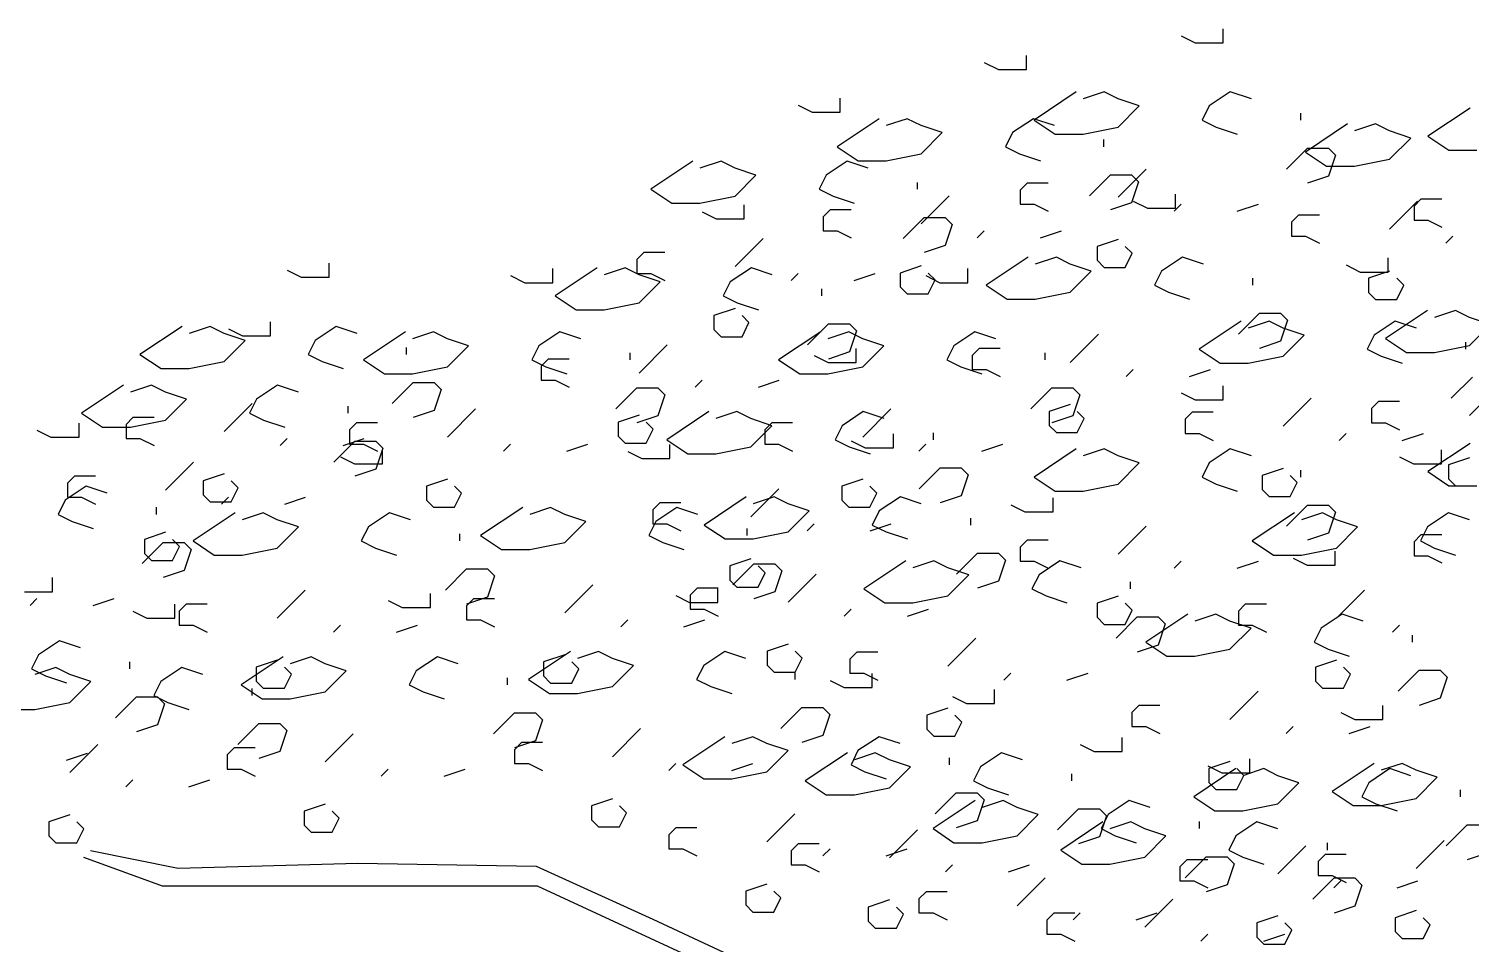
# Model space of a CAD drawing. Header units: metres. Extents: x 2330 to 2661, y 695 to 924.
# Drawn here: x 2594.792 to 2596.134, y 788.528 to 789.379 of the extents above; entities that cross this region are included whole.
import ezdxf

# ---------------------------------------------------------------- set-up
doc = ezdxf.new("R2010")
doc.units = ezdxf.units.M
doc.header["$LTSCALE"] = 20

msp = doc.modelspace()

# ---------------------------------------------------------------- linework, layer by layer
for p, q in [((2595.8639, 789.3729), (2595.8769, 789.3664)), ((2595.903, 789.3664), (2595.903, 789.3794)), ((2595.8769, 789.3664), (2595.903, 789.3664)), ((2595.6807, 789.3481), (2595.6938, 789.3416)), ((2595.7198, 789.3416), (2595.7198, 789.3546)), ((2595.6938, 789.3416), (2595.7198, 789.3416)), ((2595.7661, 789.3207), (2595.727, 789.2946)), ((2595.7922, 789.3207), (2595.7727, 789.3142)), ((2595.8052, 789.3142), (2595.7922, 789.3207)), ((2595.9095, 789.3207), (2595.89, 789.3077)), ((2595.9291, 789.3142), (2595.9095, 789.3207)), ((2595.5075, 789.3085), (2595.5205, 789.302)), ((2595.5466, 789.302), (2595.5466, 789.315)), ((2595.8248, 789.3077), (2595.8052, 789.3142)), ((2595.8052, 789.2881), (2595.8248, 789.3077)), ((2595.89, 789.3077), (2595.8835, 789.2946)), ((2596.1325, 789.3058), (2596.0934, 789.2797)), ((2595.5205, 789.302), (2595.5466, 789.302)), ((2595.583, 789.2959), (2595.5439, 789.2698)), ((2595.609, 789.2959), (2595.5895, 789.2894)), ((2595.6221, 789.2894), (2595.609, 789.2959)), ((2595.6416, 789.2829), (2595.6221, 789.2894)), ((2595.7264, 789.2959), (2595.7068, 789.2829)), ((2595.7459, 789.2894), (2595.7264, 789.2959)), ((2595.727, 789.2946), (2595.7466, 789.2816)), ((2595.8835, 789.2946), (2595.8965, 789.2881)), ((2595.9747, 789.3011), (2595.9747, 789.2946)), ((2596.0186, 789.291), (2595.9795, 789.2649)), ((2596.0447, 789.291), (2596.0251, 789.2845)), ((2596.0577, 789.2845), (2596.0447, 789.291)), ((2595.6221, 789.2633), (2595.6416, 789.2829)), ((2595.7068, 789.2829), (2595.7003, 789.2698)), ((2595.7466, 789.2816), (2595.7727, 789.2816)), ((2595.7727, 789.2816), (2595.8052, 789.2881)), ((2595.7915, 789.2764), (2595.7915, 789.2698)), ((2595.8965, 789.2881), (2595.916, 789.2816)), ((2596.0773, 789.2779), (2596.0577, 789.2845)), ((2596.0577, 789.2584), (2596.0773, 789.2779)), ((2596.0934, 789.2797), (2596.1129, 789.2667)), ((2595.5439, 789.2698), (2595.5634, 789.2568)), ((2595.5895, 789.2568), (2595.6221, 789.2633)), ((2595.7003, 789.2698), (2595.7133, 789.2633)), ((2595.7133, 789.2633), (2595.7329, 789.2568)), ((2595.9617, 789.249), (2595.9812, 789.2685)), ((2595.9795, 789.2649), (2595.9991, 789.2518)), ((2595.9812, 789.2685), (2596.0008, 789.2685)), ((2596.0008, 789.2685), (2596.0073, 789.262)), ((2596.1129, 789.2667), (2596.139, 789.2667)), ((2595.4097, 789.2563), (2595.3706, 789.2302)), ((2595.4358, 789.2563), (2595.4162, 789.2498)), ((2595.4488, 789.2498), (2595.4358, 789.2563)), ((2595.4683, 789.2433), (2595.4488, 789.2498)), ((2595.5531, 789.2563), (2595.5335, 789.2433)), ((2595.5726, 789.2498), (2595.5531, 789.2563)), ((2595.5634, 789.2568), (2595.5895, 789.2568)), ((2595.8313, 789.249), (2595.8052, 789.2229)), ((2595.9991, 789.2518), (2596.0251, 789.2518)), ((2596.0073, 789.262), (2596.0008, 789.2424)), ((2596.0251, 789.2518), (2596.0577, 789.2584)), ((2595.4488, 789.2237), (2595.4683, 789.2433)), ((2595.5335, 789.2433), (2595.527, 789.2302)), ((2595.6182, 789.2367), (2595.6182, 789.2302)), ((2595.7205, 789.2359), (2595.714, 789.2294)), ((2595.7401, 789.2359), (2595.7205, 789.2359)), ((2595.7785, 789.2242), (2595.798, 789.2438)), ((2595.798, 789.2438), (2595.8176, 789.2438)), ((2595.8176, 789.2438), (2595.8241, 789.2372)), ((2595.8241, 789.2372), (2595.8176, 789.2177)), ((2596.0008, 789.2424), (2595.9812, 789.2359)), ((2595.3706, 789.2302), (2595.3901, 789.2172)), ((2595.4162, 789.2172), (2595.4488, 789.2237)), ((2595.527, 789.2302), (2595.54, 789.2237)), ((2595.54, 789.2237), (2595.5596, 789.2172)), ((2595.6481, 789.2242), (2595.6221, 789.1981)), ((2595.714, 789.2294), (2595.714, 789.2163)), ((2595.8585, 789.2128), (2595.8585, 789.2258)), ((2595.3901, 789.2172), (2595.4162, 789.2172)), ((2595.4183, 789.2094), (2595.4314, 789.2029)), ((2595.4574, 789.2029), (2595.4574, 789.2159)), ((2595.5373, 789.2111), (2595.5308, 789.2046)), ((2595.5569, 789.2111), (2595.5373, 789.2111)), ((2595.714, 789.2163), (2595.727, 789.2163)), ((2595.727, 789.2163), (2595.7401, 789.2098)), ((2595.8176, 789.2177), (2595.798, 789.2111)), ((2595.8193, 789.2193), (2595.8324, 789.2128)), ((2595.8324, 789.2128), (2595.8585, 789.2128)), ((2595.8639, 789.2163), (2595.8574, 789.2098)), ((2595.916, 789.2098), (2595.9356, 789.2163)), ((2596.0838, 789.2192), (2596.0577, 789.1931)), ((2596.0869, 789.221), (2596.0804, 789.2145)), ((2596.0804, 789.2145), (2596.0804, 789.2015)), ((2596.1064, 789.221), (2596.0869, 789.221)), ((2595.4314, 789.2029), (2595.4574, 789.2029)), ((2595.5308, 789.2046), (2595.5308, 789.1916)), ((2595.6052, 789.1846), (2595.6248, 789.2041)), ((2595.6248, 789.2041), (2595.6443, 789.2041)), ((2595.6443, 789.2041), (2595.6508, 789.1976)), ((2595.6508, 789.1976), (2595.6443, 789.178)), ((2595.973, 789.2062), (2595.9665, 789.1997)), ((2595.9665, 789.1997), (2595.9665, 789.1866)), ((2595.9926, 789.2062), (2595.973, 789.2062)), ((2596.0804, 789.2015), (2596.0934, 789.2015)), ((2596.0934, 789.2015), (2596.1064, 789.195)), ((2595.4749, 789.1846), (2595.4488, 789.1585)), ((2595.5308, 789.1916), (2595.5439, 789.1916)), ((2595.5439, 789.1916), (2595.5569, 789.1851)), ((2595.6807, 789.1916), (2595.6742, 789.1851)), ((2595.7329, 789.1851), (2595.7524, 789.1916)), ((2595.8052, 789.1837), (2595.7857, 789.1772)), ((2595.9665, 789.1866), (2595.9795, 789.1866)), ((2595.9795, 789.1866), (2595.9926, 789.1801)), ((2596.1164, 789.1866), (2596.1099, 789.1801)), ((2595.3641, 789.1715), (2595.3576, 789.165)), ((2595.3836, 789.1715), (2595.3641, 789.1715)), ((2595.6443, 789.178), (2595.6248, 789.1715)), ((2595.7857, 789.1772), (2595.7857, 789.1642)), ((2595.8183, 789.1707), (2595.8118, 789.1772)), ((2595.8118, 789.1576), (2595.8183, 789.1707)), ((2595.0713, 789.1484), (2595.0713, 789.1614)), ((2595.2792, 789.1434), (2595.2792, 789.1565)), ((2595.3206, 789.1572), (2595.2815, 789.1311)), ((2595.3466, 789.1572), (2595.3271, 789.1507)), ((2595.3597, 789.1507), (2595.3466, 789.1572)), ((2595.3576, 789.165), (2595.3576, 789.1519)), ((2595.464, 789.1572), (2595.4444, 789.1442)), ((2595.4835, 789.1507), (2595.464, 789.1572)), ((2595.6221, 789.159), (2595.6025, 789.1524)), ((2595.6654, 789.1434), (2595.6654, 789.1565)), ((2595.7216, 789.1671), (2595.6825, 789.141)), ((2595.7477, 789.1671), (2595.7281, 789.1606)), ((2595.7607, 789.1606), (2595.7477, 789.1671)), ((2595.7802, 789.1541), (2595.7607, 789.1606)), ((2595.7857, 789.1642), (2595.7922, 789.1576)), ((2595.7922, 789.1576), (2595.8052, 789.1576)), ((2595.8052, 789.1576), (2595.8118, 789.1576)), ((2595.865, 789.1671), (2595.8454, 789.1541)), ((2595.8845, 789.1606), (2595.865, 789.1671)), ((2596.0174, 789.1599), (2596.0304, 789.1533)), ((2596.0565, 789.1533), (2596.0565, 789.1664)), ((2595.0322, 789.1549), (2595.0452, 789.1484)), ((2595.0452, 789.1484), (2595.0713, 789.1484)), ((2595.2401, 789.15), (2595.2532, 789.1434)), ((2595.2532, 789.1434), (2595.2792, 789.1434)), ((2595.3576, 789.1519), (2595.3706, 789.1519)), ((2595.3792, 789.1442), (2595.3597, 789.1507)), ((2595.3597, 789.1246), (2595.3792, 789.1442)), ((2595.3706, 789.1519), (2595.3836, 789.1454)), ((2595.4444, 789.1442), (2595.4379, 789.1311)), ((2595.5075, 789.1519), (2595.5009, 789.1454)), ((2595.5596, 789.1454), (2595.5791, 789.1519)), ((2595.6025, 789.1524), (2595.6025, 789.1394)), ((2595.6263, 789.15), (2595.6393, 789.1434)), ((2595.6351, 789.1459), (2595.6286, 789.1524)), ((2595.6286, 789.1329), (2595.6351, 789.1459)), ((2595.6393, 789.1434), (2595.6654, 789.1434)), ((2595.7607, 789.1345), (2595.7802, 789.1541)), ((2595.8454, 789.1541), (2595.8389, 789.141)), ((2595.9301, 789.1476), (2595.9301, 789.141)), ((2596.0304, 789.1533), (2596.0565, 789.1533)), ((2596.0577, 789.154), (2596.0382, 789.1475)), ((2596.0382, 789.1475), (2596.0382, 789.1344)), ((2596.0708, 789.141), (2596.0643, 789.1475)), ((2595.2815, 789.1311), (2595.301, 789.1181)), ((2595.4379, 789.1311), (2595.4509, 789.1246)), ((2595.5291, 789.1377), (2595.5291, 789.1311)), ((2595.6025, 789.1394), (2595.609, 789.1329)), ((2595.609, 789.1329), (2595.6221, 789.1329)), ((2595.6221, 789.1329), (2595.6286, 789.1329)), ((2595.6825, 789.141), (2595.702, 789.128)), ((2595.7281, 789.128), (2595.7607, 789.1345)), ((2595.8389, 789.141), (2595.8519, 789.1345)), ((2595.8519, 789.1345), (2595.8715, 789.128)), ((2596.0382, 789.1344), (2596.0447, 789.1279)), ((2596.0643, 789.1279), (2596.0708, 789.141)), ((2595.301, 789.1181), (2595.3271, 789.1181)), ((2595.3271, 789.1181), (2595.3597, 789.1246)), ((2595.4488, 789.1193), (2595.4292, 789.1128)), ((2595.4509, 789.1246), (2595.4705, 789.1181)), ((2595.702, 789.128), (2595.7281, 789.128)), ((2595.9171, 789.0954), (2595.9367, 789.115)), ((2595.9367, 789.115), (2595.9562, 789.115)), ((2595.9562, 789.115), (2595.9627, 789.1084)), ((2596.0447, 789.1279), (2596.0577, 789.1279)), ((2596.0929, 789.1176), (2596.0538, 789.0915)), ((2596.0577, 789.1279), (2596.0643, 789.1279)), ((2596.119, 789.1176), (2596.0994, 789.1111)), ((2596.132, 789.1111), (2596.119, 789.1176)), ((2594.9344, 789.1027), (2594.8953, 789.0766)), ((2594.9605, 789.1027), (2594.9409, 789.0962)), ((2594.9735, 789.0962), (2594.9605, 789.1027)), ((2595.0168, 789.0939), (2595.0168, 789.1069)), ((2595.0778, 789.1027), (2595.0583, 789.0897)), ((2595.0974, 789.0962), (2595.0778, 789.1027)), ((2595.4292, 789.1128), (2595.4292, 789.0998)), ((2595.4618, 789.1063), (2595.4553, 789.1128)), ((2595.4553, 789.0932), (2595.4618, 789.1063)), ((2595.5161, 789.0855), (2595.5357, 789.105)), ((2595.5357, 789.105), (2595.5552, 789.105)), ((2595.5552, 789.105), (2595.5617, 789.0985)), ((2595.9196, 789.1077), (2595.8805, 789.0816)), ((2595.9457, 789.1077), (2595.9261, 789.1012)), ((2595.9587, 789.1012), (2595.9457, 789.1077)), ((2595.9627, 789.1084), (2595.9562, 789.0889)), ((2596.063, 789.1077), (2596.0434, 789.0946)), ((2596.0826, 789.1012), (2596.063, 789.1077)), ((2596.1515, 789.1046), (2596.132, 789.1111)), ((2596.132, 789.085), (2596.1515, 789.1046)), ((2594.9931, 789.0897), (2594.9735, 789.0962)), ((2594.9735, 789.0701), (2594.9931, 789.0897)), ((2594.9777, 789.1004), (2594.9908, 789.0939)), ((2594.9908, 789.0939), (2595.0168, 789.0939)), ((2595.0583, 789.0897), (2595.0517, 789.0766)), ((2595.1424, 789.0978), (2595.1033, 789.0717)), ((2595.1684, 789.0978), (2595.1489, 789.0913)), ((2595.1815, 789.0913), (2595.1684, 789.0978)), ((2595.201, 789.0847), (2595.1815, 789.0913)), ((2595.2857, 789.0978), (2595.2662, 789.0847)), ((2595.3053, 789.0913), (2595.2857, 789.0978)), ((2595.4292, 789.0998), (2595.4358, 789.0932)), ((2595.4358, 789.0932), (2595.4488, 789.0932)), ((2595.4488, 789.0932), (2595.4553, 789.0932)), ((2595.5285, 789.0978), (2595.4894, 789.0717)), ((2595.5546, 789.0978), (2595.535, 789.0913)), ((2595.5676, 789.0913), (2595.5546, 789.0978)), ((2595.5617, 789.0985), (2595.5552, 789.079)), ((2595.5872, 789.0847), (2595.5676, 789.0913)), ((2595.6719, 789.0978), (2595.6523, 789.0847)), ((2595.6914, 789.0913), (2595.6719, 789.0978)), ((2595.7868, 789.0954), (2595.7607, 789.0693)), ((2595.9562, 789.0889), (2595.9367, 789.0823)), ((2595.9783, 789.0946), (2595.9587, 789.1012)), ((2595.9587, 789.0751), (2595.9783, 789.0946)), ((2596.0434, 789.0946), (2596.0369, 789.0816)), ((2596.0538, 789.0915), (2596.0733, 789.0785)), ((2596.1282, 789.0881), (2596.1282, 789.0816)), ((2594.8953, 789.0766), (2594.9149, 789.0636)), ((2595.0517, 789.0766), (2595.0648, 789.0701)), ((2595.143, 789.0832), (2595.143, 789.0766)), ((2595.1815, 789.0652), (2595.201, 789.0847)), ((2595.2662, 789.0847), (2595.2597, 789.0717)), ((2595.3509, 789.0782), (2595.3509, 789.0717)), ((2595.3858, 789.0855), (2595.3597, 789.0594)), ((2595.5223, 789.0757), (2595.5353, 789.0691)), ((2595.5552, 789.079), (2595.5357, 789.0724)), ((2595.5614, 789.0691), (2595.5614, 789.0822)), ((2595.5676, 789.0652), (2595.5872, 789.0847)), ((2595.6523, 789.0847), (2595.6458, 789.0717)), ((2595.676, 789.0823), (2595.6694, 789.0758)), ((2595.6694, 789.0758), (2595.6694, 789.0628)), ((2595.6955, 789.0823), (2595.676, 789.0823)), ((2595.7371, 789.0782), (2595.7371, 789.0717)), ((2595.8805, 789.0816), (2595.9001, 789.0686)), ((2595.9261, 789.0686), (2595.9587, 789.0751)), ((2596.0369, 789.0816), (2596.05, 789.0751)), ((2596.05, 789.0751), (2596.0695, 789.0686)), ((2596.0733, 789.0785), (2596.0994, 789.0785)), ((2596.0994, 789.0785), (2596.132, 789.085)), ((2594.9149, 789.0636), (2594.9409, 789.0636)), ((2594.9409, 789.0636), (2594.9735, 789.0701)), ((2595.0648, 789.0701), (2595.0843, 789.0636)), ((2595.1033, 789.0717), (2595.1228, 789.0586)), ((2595.1489, 789.0586), (2595.1815, 789.0652)), ((2595.2597, 789.0717), (2595.2727, 789.0652)), ((2595.275, 789.0724), (2595.2684, 789.0659)), ((2595.2684, 789.0659), (2595.2684, 789.0529)), ((2595.2727, 789.0652), (2595.2923, 789.0586)), ((2595.2945, 789.0724), (2595.275, 789.0724)), ((2595.4894, 789.0717), (2595.509, 789.0586)), ((2595.535, 789.0586), (2595.5676, 789.0652)), ((2595.5353, 789.0691), (2595.5614, 789.0691)), ((2595.6458, 789.0717), (2595.6589, 789.0652)), ((2595.6589, 789.0652), (2595.6784, 789.0586)), ((2595.6694, 789.0628), (2595.6825, 789.0628)), ((2595.6825, 789.0628), (2595.6955, 789.0563)), ((2595.8193, 789.0628), (2595.8128, 789.0563)), ((2595.8715, 789.0563), (2595.891, 789.0628)), ((2595.9001, 789.0686), (2595.9261, 789.0686)), ((2594.88, 789.0482), (2594.8409, 789.0222)), ((2594.906, 789.0482), (2594.8865, 789.0417)), ((2594.9191, 789.0417), (2594.906, 789.0482)), ((2595.0233, 789.0482), (2595.0038, 789.0352)), ((2595.0429, 789.0417), (2595.0233, 789.0482)), ((2595.1228, 789.0586), (2595.1489, 789.0586)), ((2595.1299, 789.031), (2595.1495, 789.0506)), ((2595.1495, 789.0506), (2595.1691, 789.0506)), ((2595.1691, 789.0506), (2595.1756, 789.044)), ((2595.2684, 789.0529), (2595.2815, 789.0529)), ((2595.2815, 789.0529), (2595.2945, 789.0463)), ((2595.4183, 789.0529), (2595.4118, 789.0463)), ((2595.4705, 789.0463), (2595.49, 789.0529)), ((2595.509, 789.0586), (2595.535, 789.0586)), ((2596.1151, 789.0359), (2596.1347, 789.0555)), ((2594.9386, 789.0352), (2594.9191, 789.0417)), ((2594.9191, 789.0156), (2594.9386, 789.0352)), ((2595.0038, 789.0352), (2594.9973, 789.0222)), ((2595.1756, 789.044), (2595.1691, 789.0245)), ((2595.3379, 789.026), (2595.3574, 789.0456)), ((2595.3574, 789.0456), (2595.377, 789.0456)), ((2595.377, 789.0456), (2595.3835, 789.0391)), ((2595.3835, 789.0391), (2595.377, 789.0195)), ((2595.724, 789.026), (2595.7436, 789.0456)), ((2595.7436, 789.0456), (2595.7631, 789.0456)), ((2595.7631, 789.0456), (2595.7697, 789.0391)), ((2595.7697, 789.0391), (2595.7631, 789.0195)), ((2595.8639, 789.041), (2595.8769, 789.0345)), ((2595.8769, 789.0345), (2595.903, 789.0345)), ((2595.903, 789.0345), (2595.903, 789.0475)), ((2595.9848, 789.0359), (2595.9587, 789.0099)), ((2596.1581, 789.0458), (2596.132, 789.0198)), ((2594.8409, 789.0222), (2594.8604, 789.0091)), ((2594.9996, 789.031), (2594.9735, 789.0049)), ((2594.9973, 789.0222), (2595.0103, 789.0156)), ((2595.0885, 789.0287), (2595.0885, 789.0222)), ((2595.1691, 789.0245), (2595.1495, 789.0179)), ((2595.2075, 789.026), (2595.1815, 788.9999)), ((2595.4245, 789.0235), (2595.3854, 788.9974)), ((2595.4506, 789.0235), (2595.4311, 789.017)), ((2595.4636, 789.017), (2595.4506, 789.0235)), ((2595.5679, 789.0235), (2595.5484, 789.0104)), ((2595.5937, 789.026), (2595.5676, 788.9999)), ((2595.5875, 789.017), (2595.5679, 789.0235)), ((2595.7607, 789.0302), (2595.7411, 789.0236)), ((2595.7411, 789.0236), (2595.7411, 789.0106)), ((2595.7737, 789.0171), (2595.7672, 789.0236)), ((2595.874, 789.0229), (2595.8675, 789.0164)), ((2595.8935, 789.0229), (2595.874, 789.0229)), ((2596.0473, 789.0328), (2596.0408, 789.0263)), ((2596.0408, 789.0263), (2596.0408, 789.0132)), ((2596.0668, 789.0328), (2596.0473, 789.0328)), ((2594.8386, 788.9998), (2594.8386, 789.0128)), ((2594.8604, 789.0091), (2594.8865, 789.0091)), ((2594.8888, 789.0179), (2594.8823, 789.0114)), ((2594.8823, 789.0114), (2594.8823, 788.9984)), ((2594.8865, 789.0091), (2594.9191, 789.0156)), ((2594.9084, 789.0179), (2594.8888, 789.0179)), ((2595.0103, 789.0156), (2595.0299, 789.0091)), ((2595.0967, 789.013), (2595.0902, 789.0065)), ((2595.1163, 789.013), (2595.0967, 789.013)), ((2595.3597, 789.0203), (2595.3401, 789.0137)), ((2595.3401, 789.0137), (2595.3401, 789.0007)), ((2595.377, 789.0195), (2595.3574, 789.013)), ((2595.3727, 789.0072), (2595.3662, 789.0137)), ((2595.4832, 789.0104), (2595.4636, 789.017)), ((2595.4636, 788.9909), (2595.4832, 789.0104)), ((2595.4829, 789.013), (2595.4764, 789.0065)), ((2595.5024, 789.013), (2595.4829, 789.013)), ((2595.5484, 789.0104), (2595.5419, 788.9974)), ((2595.7411, 789.0106), (2595.7477, 789.0041)), ((2595.7631, 789.0195), (2595.7436, 789.013)), ((2595.7672, 789.0041), (2595.7737, 789.0171)), ((2595.8675, 789.0164), (2595.8675, 789.0033)), ((2596.0408, 789.0132), (2596.0538, 789.0132)), ((2596.0538, 789.0132), (2596.0668, 789.0067)), ((2594.7995, 789.0063), (2594.8125, 788.9998)), ((2594.8125, 788.9998), (2594.8386, 788.9998)), ((2594.8823, 788.9984), (2594.8953, 788.9984)), ((2594.8953, 788.9984), (2594.9084, 788.9919)), ((2595.0322, 788.9984), (2595.0257, 788.9919)), ((2595.0755, 788.9765), (2595.095, 788.9961)), ((2595.0843, 788.9919), (2595.1039, 788.9984)), ((2595.0902, 789.0065), (2595.0902, 788.9934)), ((2595.095, 788.9961), (2595.1146, 788.9961)), ((2595.1146, 788.9961), (2595.1211, 788.9895)), ((2595.3401, 789.0007), (2595.3466, 788.9942)), ((2595.3466, 788.9942), (2595.3597, 788.9942)), ((2595.3597, 788.9942), (2595.3662, 788.9942)), ((2595.3662, 788.9942), (2595.3727, 789.0072)), ((2595.3854, 788.9974), (2595.405, 788.9843)), ((2595.4764, 789.0065), (2595.4764, 788.9934)), ((2595.5419, 788.9974), (2595.5549, 788.9909)), ((2595.557, 788.9964), (2595.57, 788.9899)), ((2595.5961, 788.9899), (2595.5961, 789.0029)), ((2595.6331, 789.0039), (2595.6331, 788.9974)), ((2595.7477, 789.0041), (2595.7607, 789.0041)), ((2595.7607, 789.0041), (2595.7672, 789.0041)), ((2595.8675, 789.0033), (2595.8805, 789.0033)), ((2595.8805, 789.0033), (2595.8935, 788.9968)), ((2596.0174, 789.0033), (2596.0109, 788.9968)), ((2596.0695, 788.9968), (2596.0891, 789.0033)), ((2595.0817, 788.9815), (2595.0947, 788.975)), ((2595.0902, 788.9934), (2595.1033, 788.9934)), ((2595.1033, 788.9934), (2595.1163, 788.9869)), ((2595.1211, 788.9895), (2595.1146, 788.97)), ((2595.1208, 788.975), (2595.1208, 788.9881)), ((2595.2401, 788.9934), (2595.2336, 788.9869)), ((2595.2923, 788.9869), (2595.3118, 788.9934)), ((2595.349, 788.9865), (2595.3621, 788.98)), ((2595.3881, 788.98), (2595.3881, 788.993)), ((2595.405, 788.9843), (2595.4311, 788.9843)), ((2595.4311, 788.9843), (2595.4636, 788.9909)), ((2595.4764, 788.9934), (2595.4894, 788.9934)), ((2595.4894, 788.9934), (2595.5024, 788.9869)), ((2595.5549, 788.9909), (2595.5744, 788.9843)), ((2595.57, 788.9899), (2595.5961, 788.9899)), ((2595.6263, 788.9934), (2595.6198, 788.9869)), ((2595.6784, 788.9869), (2595.698, 788.9934)), ((2595.7661, 788.9888), (2595.727, 788.9627)), ((2595.7922, 788.9888), (2595.7727, 788.9823)), ((2595.8052, 788.9823), (2595.7922, 788.9888)), ((2595.8248, 788.9758), (2595.8052, 788.9823)), ((2595.9095, 788.9888), (2595.89, 788.9758)), ((2595.9291, 788.9823), (2595.9095, 788.9888)), ((2596.0669, 788.9815), (2596.0799, 788.975)), ((2596.1325, 788.9938), (2596.0934, 788.9677)), ((2596.106, 788.975), (2596.106, 788.9881)), ((2596.132, 788.9806), (2596.1124, 788.9741)), ((2594.9451, 788.9765), (2594.9191, 788.9504)), ((2595.0947, 788.975), (2595.1208, 788.975)), ((2595.1146, 788.97), (2595.095, 788.9635)), ((2595.3621, 788.98), (2595.3881, 788.98)), ((2595.6201, 788.9517), (2595.6396, 788.9713)), ((2595.6396, 788.9713), (2595.6592, 788.9713)), ((2595.6592, 788.9713), (2595.6657, 788.9648)), ((2595.8052, 788.9562), (2595.8248, 788.9758)), ((2595.89, 788.9758), (2595.8835, 788.9627)), ((2595.9587, 788.9707), (2595.9392, 788.9642)), ((2595.9747, 788.9692), (2595.9747, 788.9627)), ((2596.0799, 788.975), (2596.106, 788.975)), ((2596.0934, 788.9677), (2596.1129, 788.9546)), ((2596.1124, 788.9741), (2596.1124, 788.9611)), ((2594.8451, 788.9541), (2594.8256, 788.9411)), ((2594.8343, 788.9635), (2594.8278, 788.9569)), ((2594.8278, 788.9569), (2594.8278, 788.9439)), ((2594.8539, 788.9635), (2594.8343, 788.9635)), ((2594.8647, 788.9476), (2594.8451, 788.9541)), ((2594.9735, 788.9658), (2594.954, 788.9592)), ((2594.954, 788.9592), (2594.954, 788.9462)), ((2594.9866, 788.9527), (2594.98, 788.9592)), ((2595.1815, 788.9608), (2595.1619, 788.9543)), ((2595.1619, 788.9543), (2595.1619, 788.9412)), ((2595.1945, 788.9478), (2595.188, 788.9543)), ((2595.5676, 788.9608), (2595.5481, 788.9543)), ((2595.5481, 788.9543), (2595.5481, 788.9412)), ((2595.5806, 788.9478), (2595.5741, 788.9543)), ((2595.6657, 788.9648), (2595.6592, 788.9452)), ((2595.727, 788.9627), (2595.7466, 788.9497)), ((2595.7727, 788.9497), (2595.8052, 788.9562)), ((2595.8835, 788.9627), (2595.8965, 788.9562)), ((2595.8965, 788.9562), (2595.916, 788.9497)), ((2595.9392, 788.9642), (2595.9392, 788.9512)), ((2595.9718, 788.9577), (2595.9652, 788.9642)), ((2595.9652, 788.9446), (2595.9718, 788.9577)), ((2596.1124, 788.9611), (2596.119, 788.9545)), ((2596.1129, 788.9546), (2596.139, 788.9546)), ((2596.119, 788.9545), (2596.132, 788.9545)), ((2596.132, 788.9545), (2596.1385, 788.9545)), ((2594.8256, 788.9411), (2594.8191, 788.928)), ((2594.8278, 788.9439), (2594.8409, 788.9439)), ((2594.8409, 788.9439), (2594.8539, 788.9374)), ((2594.954, 788.9462), (2594.9605, 788.9397)), ((2594.9777, 788.9439), (2594.9712, 788.9374)), ((2594.98, 788.9397), (2594.9866, 788.9527)), ((2595.0299, 788.9374), (2595.0494, 788.9439)), ((2595.1619, 788.9412), (2595.1684, 788.9347)), ((2595.188, 788.9347), (2595.1945, 788.9478)), ((2595.4592, 788.9442), (2595.4201, 788.9181)), ((2595.4897, 788.9517), (2595.4636, 788.9256)), ((2595.4853, 788.9442), (2595.4657, 788.9377)), ((2595.4983, 788.9377), (2595.4853, 788.9442)), ((2595.5481, 788.9412), (2595.5546, 788.9347)), ((2595.5741, 788.9347), (2595.5806, 788.9478)), ((2595.6026, 788.9442), (2595.583, 788.9312)), ((2595.6221, 788.9377), (2595.6026, 788.9442)), ((2595.6592, 788.9452), (2595.6396, 788.9387)), ((2595.7446, 788.9304), (2595.7446, 788.9435)), ((2595.7466, 788.9497), (2595.7727, 788.9497)), ((2595.9392, 788.9512), (2595.9457, 788.9446)), ((2595.9457, 788.9446), (2595.9587, 788.9446)), ((2595.9587, 788.9446), (2595.9652, 788.9446)), ((2594.8191, 788.928), (2594.8321, 788.9215)), ((2594.9103, 788.9346), (2594.9103, 788.928)), ((2594.9839, 788.9294), (2594.9448, 788.9033)), ((2594.9605, 788.9397), (2594.9735, 788.9397)), ((2594.9735, 788.9397), (2594.98, 788.9397)), ((2595.01, 788.9294), (2594.9904, 788.9228)), ((2595.023, 788.9228), (2595.01, 788.9294)), ((2595.1273, 788.9294), (2595.1078, 788.9163)), ((2595.1469, 788.9228), (2595.1273, 788.9294)), ((2595.1684, 788.9347), (2595.1815, 788.9347)), ((2595.1815, 788.9347), (2595.188, 788.9347)), ((2595.2513, 788.9343), (2595.2122, 788.9082)), ((2595.2773, 788.9343), (2595.2578, 788.9278)), ((2595.2904, 788.9278), (2595.2773, 788.9343)), ((2595.3099, 788.9213), (2595.2904, 788.9278)), ((2595.3789, 788.9387), (2595.3724, 788.9322)), ((2595.3724, 788.9322), (2595.3724, 788.9191)), ((2595.3947, 788.9343), (2595.3751, 788.9213)), ((2595.3985, 788.9387), (2595.3789, 788.9387)), ((2595.4142, 788.9278), (2595.3947, 788.9343)), ((2595.5179, 788.9312), (2595.4983, 788.9377)), ((2595.4983, 788.9116), (2595.5179, 788.9312)), ((2595.5546, 788.9347), (2595.5676, 788.9347)), ((2595.5676, 788.9347), (2595.5741, 788.9347)), ((2595.583, 788.9312), (2595.5765, 788.9181)), ((2595.7055, 788.9369), (2595.7185, 788.9304)), ((2595.7185, 788.9304), (2595.7446, 788.9304)), ((2595.9691, 788.9294), (2595.93, 788.9033)), ((2595.9617, 788.9171), (2595.9812, 788.9366)), ((2595.9952, 788.9294), (2595.9756, 788.9228)), ((2595.9812, 788.9366), (2596.0008, 788.9366)), ((2596.0082, 788.9228), (2595.9952, 788.9294)), ((2596.0008, 788.9366), (2596.0073, 788.9301)), ((2596.0073, 788.9301), (2596.0008, 788.9105)), ((2596.1125, 788.9294), (2596.093, 788.9163)), ((2596.1321, 788.9228), (2596.1125, 788.9294)), ((2594.8321, 788.9215), (2594.8516, 788.915)), ((2595.0426, 788.9163), (2595.023, 788.9228)), ((2595.023, 788.8967), (2595.0426, 788.9163)), ((2595.1078, 788.9163), (2595.1012, 788.9033)), ((2595.2904, 788.9017), (2595.3099, 788.9213)), ((2595.3751, 788.9213), (2595.3686, 788.9082)), ((2595.3724, 788.9191), (2595.3854, 788.9191)), ((2595.3854, 788.9191), (2595.3985, 788.9126)), ((2595.4201, 788.9181), (2595.4396, 788.9051)), ((2595.4598, 788.9147), (2595.4598, 788.9082)), ((2595.5223, 788.9191), (2595.5158, 788.9126)), ((2595.5744, 788.9126), (2595.594, 788.9191)), ((2595.5765, 788.9181), (2595.5895, 788.9116)), ((2595.6678, 788.9246), (2595.6678, 788.9181)), ((2595.8313, 788.9171), (2595.8052, 788.891)), ((2596.0278, 788.9163), (2596.0082, 788.9228)), ((2596.0082, 788.8967), (2596.0278, 788.9163)), ((2596.093, 788.9163), (2596.0864, 788.9033)), ((2594.8973, 788.8824), (2594.9168, 788.9019)), ((2594.9191, 788.9113), (2594.8995, 788.9047)), ((2594.8995, 788.9047), (2594.8995, 788.8917)), ((2594.9168, 788.9019), (2594.9364, 788.9019)), ((2594.9321, 788.8982), (2594.9256, 788.9047)), ((2594.9364, 788.9019), (2594.9429, 788.8954)), ((2594.9448, 788.9033), (2594.9644, 788.8902)), ((2595.1012, 788.9033), (2595.1143, 788.8967)), ((2595.1925, 788.9098), (2595.1925, 788.9033)), ((2595.2122, 788.9082), (2595.2317, 788.8952)), ((2595.2578, 788.8952), (2595.2904, 788.9017)), ((2595.3686, 788.9082), (2595.3816, 788.9017)), ((2595.3816, 788.9017), (2595.4012, 788.8952)), ((2595.4396, 788.9051), (2595.4657, 788.9051)), ((2595.4657, 788.9051), (2595.4983, 788.9116)), ((2595.5895, 788.9116), (2595.6091, 788.9051)), ((2595.7205, 788.904), (2595.714, 788.8975)), ((2595.7401, 788.904), (2595.7205, 788.904)), ((2595.93, 788.9033), (2595.9496, 788.8902)), ((2596.0008, 788.9105), (2595.9812, 788.904)), ((2596.0869, 788.909), (2596.0804, 788.9024)), ((2596.0804, 788.9024), (2596.0804, 788.8894)), ((2596.0864, 788.9033), (2596.0995, 788.8967)), ((2596.1064, 788.909), (2596.0869, 788.909)), ((2594.8995, 788.8917), (2594.906, 788.8852)), ((2594.9256, 788.8852), (2594.9321, 788.8982)), ((2594.9429, 788.8954), (2594.9364, 788.8759)), ((2594.9644, 788.8902), (2594.9904, 788.8902)), ((2594.9904, 788.8902), (2595.023, 788.8967)), ((2595.1143, 788.8967), (2595.1338, 788.8902)), ((2595.2317, 788.8952), (2595.2578, 788.8952)), ((2595.6547, 788.8725), (2595.6743, 788.892)), ((2595.6743, 788.892), (2595.6938, 788.892)), ((2595.6938, 788.892), (2595.7003, 788.8855)), ((2595.714, 788.8975), (2595.714, 788.8844)), ((2595.9496, 788.8902), (2595.9756, 788.8902)), ((2595.9679, 788.8874), (2595.9809, 788.8809)), ((2595.9756, 788.8902), (2596.0082, 788.8967)), ((2596.007, 788.8809), (2596.007, 788.8939)), ((2596.0804, 788.8894), (2596.0934, 788.8894)), ((2596.0934, 788.8894), (2596.1064, 788.8829)), ((2596.0995, 788.8967), (2596.119, 788.8902)), ((2594.906, 788.8852), (2594.9191, 788.8852)), ((2594.9364, 788.8759), (2594.9168, 788.8693)), ((2594.9191, 788.8852), (2594.9256, 788.8852)), ((2595.1795, 788.8576), (2595.199, 788.8772)), ((2595.199, 788.8772), (2595.2186, 788.8772)), ((2595.2186, 788.8772), (2595.2251, 788.8707)), ((2595.4636, 788.8865), (2595.4441, 788.88)), ((2595.4441, 788.88), (2595.4441, 788.8669)), ((2595.4468, 788.8626), (2595.4663, 788.8821)), ((2595.4663, 788.8821), (2595.4859, 788.8821)), ((2595.4767, 788.8735), (2595.4702, 788.88)), ((2595.4702, 788.8604), (2595.4767, 788.8735)), ((2595.4859, 788.8821), (2595.4924, 788.8756)), ((2595.4924, 788.8756), (2595.4859, 788.856)), ((2595.6077, 788.8848), (2595.5686, 788.8587)), ((2595.6338, 788.8848), (2595.6142, 788.8782)), ((2595.6468, 788.8782), (2595.6338, 788.8848)), ((2595.6664, 788.8717), (2595.6468, 788.8782)), ((2595.7003, 788.8855), (2595.6938, 788.8659)), ((2595.714, 788.8844), (2595.727, 788.8844)), ((2595.727, 788.8844), (2595.7401, 788.8779)), ((2595.7511, 788.8848), (2595.7316, 788.8717)), ((2595.7707, 788.8782), (2595.7511, 788.8848)), ((2595.8639, 788.8844), (2595.8574, 788.8779)), ((2595.916, 788.8779), (2595.9356, 788.8844)), ((2595.9809, 788.8809), (2596.007, 788.8809)), ((2594.8139, 788.8561), (2594.8139, 788.8692)), ((2595.2251, 788.8707), (2595.2186, 788.8511)), ((2595.3164, 788.8626), (2595.2904, 788.8365)), ((2595.4441, 788.8669), (2595.4506, 788.8604)), ((2595.4506, 788.8604), (2595.4636, 788.8604)), ((2595.4636, 788.8604), (2595.4702, 788.8604)), ((2595.5244, 788.8725), (2595.4983, 788.8464)), ((2595.6468, 788.8522), (2595.6664, 788.8717)), ((2595.6938, 788.8659), (2595.6743, 788.8594)), ((2595.7316, 788.8717), (2595.725, 788.8587)), ((2595.8163, 788.8652), (2595.8163, 788.8587)), ((2594.7878, 788.8561), (2594.8139, 788.8561)), ((2594.7995, 788.8498), (2594.793, 788.8432)), ((2594.8516, 788.8432), (2594.8712, 788.8498)), ((2595.0491, 788.8576), (2595.023, 788.8315)), ((2595.1262, 788.8478), (2595.1393, 788.8413)), ((2595.1654, 788.8413), (2595.1654, 788.8543)), ((2595.2186, 788.8511), (2595.199, 788.8446)), ((2595.2056, 788.8495), (2595.1991, 788.843)), ((2595.2252, 788.8495), (2595.2056, 788.8495)), ((2595.3936, 788.8527), (2595.4066, 788.8462)), ((2595.4136, 788.8594), (2595.4071, 788.8529)), ((2595.4071, 788.8529), (2595.4071, 788.8399)), ((2595.4331, 788.8594), (2595.4136, 788.8594)), ((2595.4327, 788.8462), (2595.4327, 788.8593)), ((2595.4859, 788.856), (2595.4663, 788.8495)), ((2595.5686, 788.8587), (2595.5882, 788.8456)), ((2595.6142, 788.8456), (2595.6468, 788.8522)), ((2595.725, 788.8587), (2595.7381, 788.8522)), ((2595.7381, 788.8522), (2595.7576, 788.8456)), ((2595.8052, 788.8518), (2595.7857, 788.8453)), ((2596.0343, 788.8576), (2596.0082, 788.8315)), ((2594.8886, 788.8379), (2594.9016, 788.8314)), ((2594.9277, 788.8314), (2594.9277, 788.8444)), ((2594.9383, 788.8446), (2594.9318, 788.838)), ((2594.9318, 788.838), (2594.9318, 788.825)), ((2594.9579, 788.8446), (2594.9383, 788.8446)), ((2595.1393, 788.8413), (2595.1654, 788.8413)), ((2595.1991, 788.843), (2595.1991, 788.8299)), ((2595.4066, 788.8462), (2595.4327, 788.8462)), ((2595.4071, 788.8399), (2595.4201, 788.8399)), ((2595.4201, 788.8399), (2595.4331, 788.8333)), ((2595.557, 788.8399), (2595.5504, 788.8333)), ((2595.5882, 788.8456), (2595.6142, 788.8456)), ((2595.6091, 788.8333), (2595.6287, 788.8399)), ((2595.7857, 788.8453), (2595.7857, 788.8323)), ((2595.8183, 788.8388), (2595.8118, 788.8453)), ((2595.8118, 788.8257), (2595.8183, 788.8388)), ((2595.8701, 788.8352), (2595.831, 788.8091)), ((2595.8962, 788.8352), (2595.8766, 788.8287)), ((2595.9092, 788.8287), (2595.8962, 788.8352)), ((2595.9235, 788.8446), (2595.917, 788.838)), ((2595.917, 788.838), (2595.917, 788.825)), ((2595.9431, 788.8446), (2595.9235, 788.8446)), ((2596.0135, 788.8352), (2595.9939, 788.8222)), ((2596.033, 788.8287), (2596.0135, 788.8352)), ((2594.9016, 788.8314), (2594.9277, 788.8314)), ((2594.9318, 788.825), (2594.9448, 788.825)), ((2594.9448, 788.825), (2594.9579, 788.8185)), ((2595.0817, 788.825), (2595.0752, 788.8185)), ((2595.1338, 788.8185), (2595.1534, 788.825)), ((2595.1991, 788.8299), (2595.2122, 788.8299)), ((2595.2122, 788.8299), (2595.2252, 788.8234)), ((2595.349, 788.8299), (2595.3425, 788.8234)), ((2595.4012, 788.8234), (2595.4207, 788.8299)), ((2595.7857, 788.8323), (2595.7922, 788.8257)), ((2595.7922, 788.8257), (2595.8052, 788.8257)), ((2595.8032, 788.813), (2595.8228, 788.8326)), ((2595.8052, 788.8257), (2595.8118, 788.8257)), ((2595.8228, 788.8326), (2595.8423, 788.8326)), ((2595.8423, 788.8326), (2595.8489, 788.8261)), ((2595.8489, 788.8261), (2595.8423, 788.8065)), ((2595.9288, 788.8222), (2595.9092, 788.8287)), ((2595.9092, 788.8026), (2595.9288, 788.8222)), ((2595.917, 788.825), (2595.93, 788.825)), ((2595.93, 788.825), (2595.9431, 788.8185)), ((2595.9939, 788.8222), (2595.9874, 788.8091)), ((2596.0669, 788.825), (2596.0604, 788.8185)), ((2594.8204, 788.8105), (2594.8008, 788.7974)), ((2594.8399, 788.8039), (2594.8204, 788.8105)), ((2595.4983, 788.8072), (2595.4788, 788.8007)), ((2595.6729, 788.813), (2595.6468, 788.7869)), ((2595.8423, 788.8065), (2595.8228, 788.8)), ((2595.831, 788.8091), (2595.8506, 788.7961)), ((2595.9874, 788.8091), (2596.0005, 788.8026)), ((2596.0787, 788.8157), (2596.0787, 788.8091)), ((2594.8008, 788.7974), (2594.7943, 788.7844)), ((2595.0285, 788.7956), (2594.9894, 788.7695)), ((2595.0546, 788.7956), (2595.035, 788.7891)), ((2595.0676, 788.7891), (2595.0546, 788.7956)), ((2595.1719, 788.7956), (2595.1523, 788.7826)), ((2595.1914, 788.7891), (2595.1719, 788.7956)), ((2595.2958, 788.8006), (2595.2567, 788.7745)), ((2595.2904, 788.7973), (2595.2708, 788.7908)), ((2595.3219, 788.8006), (2595.3023, 788.794)), ((2595.3349, 788.794), (2595.3219, 788.8006)), ((2595.3545, 788.7875), (2595.3349, 788.794)), ((2595.4392, 788.8006), (2595.4197, 788.7875)), ((2595.4588, 788.794), (2595.4392, 788.8006)), ((2595.4788, 788.8007), (2595.4788, 788.7877)), ((2595.5113, 788.7942), (2595.5048, 788.8007)), ((2595.5048, 788.7812), (2595.5113, 788.7942)), ((2595.5621, 788.8), (2595.5556, 788.7935)), ((2595.5556, 788.7935), (2595.5556, 788.7804)), ((2595.5817, 788.8), (2595.5621, 788.8)), ((2595.8506, 788.7961), (2595.8766, 788.7961)), ((2595.8766, 788.7961), (2595.9092, 788.8026)), ((2596.0005, 788.8026), (2596.02, 788.7961)), ((2594.7943, 788.7844), (2594.8073, 788.7779)), ((2594.8169, 788.7857), (2594.7974, 788.7792)), ((2594.83, 788.7792), (2594.8169, 788.7857)), ((2594.8855, 788.7909), (2594.8855, 788.7844)), ((2594.9342, 788.7857), (2594.9147, 788.7726)), ((2594.9538, 788.7792), (2594.9342, 788.7857)), ((2595.023, 788.7924), (2595.0035, 788.7859)), ((2595.0035, 788.7859), (2595.0035, 788.7728)), ((2595.0361, 788.7793), (2595.0296, 788.7859)), ((2595.0871, 788.7826), (2595.0676, 788.7891)), ((2595.0676, 788.763), (2595.0871, 788.7826)), ((2595.1523, 788.7826), (2595.1458, 788.7695)), ((2595.2708, 788.7908), (2595.2708, 788.7778)), ((2595.3034, 788.7843), (2595.2969, 788.7908)), ((2595.2969, 788.7712), (2595.3034, 788.7843)), ((2595.3349, 788.7679), (2595.3545, 788.7875)), ((2595.4197, 788.7875), (2595.4131, 788.7745)), ((2595.4788, 788.7877), (2595.4853, 788.7812)), ((2595.4853, 788.7812), (2595.4983, 788.7812)), ((2595.4983, 788.7812), (2595.5048, 788.7812)), ((2595.5044, 788.781), (2595.5044, 788.7745)), ((2595.5556, 788.7804), (2595.5686, 788.7804)), ((2595.5686, 788.7804), (2595.5817, 788.7739)), ((2595.5763, 788.767), (2595.5763, 788.78)), ((2595.7055, 788.7804), (2595.699, 788.7739)), ((2595.7576, 788.7739), (2595.7772, 788.7804)), ((2596.0082, 788.7924), (2595.9887, 788.7859)), ((2595.9887, 788.7859), (2595.9887, 788.7728)), ((2596.0213, 788.7793), (2596.0147, 788.7859)), ((2596.0656, 788.7635), (2596.0852, 788.7831)), ((2596.0852, 788.7831), (2596.1047, 788.7831)), ((2596.1047, 788.7831), (2596.1113, 788.7765)), ((2594.8073, 788.7779), (2594.8269, 788.7713)), ((2594.8495, 788.7726), (2594.83, 788.7792)), ((2594.83, 788.7531), (2594.8495, 788.7726)), ((2594.9147, 788.7726), (2594.9082, 788.7596)), ((2594.9894, 788.7695), (2595.0089, 788.7565)), ((2594.9994, 788.7661), (2594.9994, 788.7596)), ((2595.0035, 788.7728), (2595.01, 788.7663)), ((2595.01, 788.7663), (2595.023, 788.7663)), ((2595.023, 788.7663), (2595.0296, 788.7663)), ((2595.0296, 788.7663), (2595.0361, 788.7793)), ((2595.1458, 788.7695), (2595.1588, 788.763)), ((2595.237, 788.776), (2595.237, 788.7695)), ((2595.2567, 788.7745), (2595.2763, 788.7614)), ((2595.2708, 788.7778), (2595.2773, 788.7712)), ((2595.2773, 788.7712), (2595.2904, 788.7712)), ((2595.2904, 788.7712), (2595.2969, 788.7712)), ((2595.3023, 788.7614), (2595.3349, 788.7679)), ((2595.4131, 788.7745), (2595.4262, 788.7679)), ((2595.4262, 788.7679), (2595.4457, 788.7614)), ((2595.5372, 788.7735), (2595.5502, 788.767)), ((2595.5502, 788.767), (2595.5763, 788.767)), ((2595.9887, 788.7728), (2595.9952, 788.7663)), ((2595.9952, 788.7663), (2596.0082, 788.7663)), ((2596.0082, 788.7663), (2596.0147, 788.7663)), ((2596.0147, 788.7663), (2596.0213, 788.7793)), ((2596.1113, 788.7765), (2596.1047, 788.757)), ((2594.7974, 788.7466), (2594.83, 788.7531)), ((2594.8725, 788.7387), (2594.8921, 788.7583)), ((2594.8921, 788.7583), (2594.9116, 788.7583)), ((2594.9082, 788.7596), (2594.9212, 788.7531)), ((2594.9116, 788.7583), (2594.9181, 788.7518)), ((2594.9212, 788.7531), (2594.9408, 788.7466)), ((2595.0089, 788.7565), (2595.035, 788.7565)), ((2595.035, 788.7565), (2595.0676, 788.763)), ((2595.1588, 788.763), (2595.1784, 788.7565)), ((2595.2763, 788.7614), (2595.3023, 788.7614)), ((2595.651, 788.7586), (2595.6641, 788.7521)), ((2595.6901, 788.7521), (2595.6901, 788.7651)), ((2595.9353, 788.7635), (2595.9092, 788.7374)), ((2596.1047, 788.757), (2596.0852, 788.7504)), ((2594.7713, 788.7466), (2594.7974, 788.7466)), ((2594.9181, 788.7518), (2594.9116, 788.7322)), ((2595.224, 788.7239), (2595.2436, 788.7434)), ((2595.2436, 788.7434), (2595.2631, 788.7434)), ((2595.2631, 788.7434), (2595.2696, 788.7369)), ((2595.4913, 788.7288), (2595.5109, 788.7484)), ((2595.5109, 788.7484), (2595.5305, 788.7484)), ((2595.5305, 788.7484), (2595.537, 788.7419)), ((2595.537, 788.7419), (2595.5305, 788.7223)), ((2595.6468, 788.7478), (2595.6273, 788.7413)), ((2595.6273, 788.7413), (2595.6273, 788.7282)), ((2595.6599, 788.7348), (2595.6533, 788.7413)), ((2595.6641, 788.7521), (2595.6901, 788.7521)), ((2595.8245, 788.7504), (2595.818, 788.7439)), ((2595.818, 788.7439), (2595.818, 788.7309)), ((2595.844, 788.7504), (2595.8245, 788.7504)), ((2596.0124, 788.7438), (2596.0255, 788.7372)), ((2596.0515, 788.7372), (2596.0515, 788.7503)), ((2594.9116, 788.7322), (2594.8921, 788.7257)), ((2594.9864, 788.7139), (2595.0059, 788.7335)), ((2595.0059, 788.7335), (2595.0255, 788.7335)), ((2595.0255, 788.7335), (2595.032, 788.727)), ((2595.032, 788.727), (2595.0255, 788.7074)), ((2595.2696, 788.7369), (2595.2631, 788.7173)), ((2595.361, 788.7288), (2595.3349, 788.7027)), ((2595.6273, 788.7282), (2595.6338, 788.7217)), ((2595.6533, 788.7217), (2595.6599, 788.7348)), ((2595.818, 788.7309), (2595.831, 788.7309)), ((2595.831, 788.7309), (2595.844, 788.7244)), ((2595.9679, 788.7309), (2595.9614, 788.7244)), ((2596.02, 788.7244), (2596.0396, 788.7309)), ((2596.0255, 788.7372), (2596.0515, 788.7372)), ((2594.856, 788.7139), (2594.83, 788.6879)), ((2595.0937, 788.7239), (2595.0676, 788.6978)), ((2595.2631, 788.7173), (2595.2436, 788.7108)), ((2595.2502, 788.7158), (2595.2437, 788.7092)), ((2595.2698, 788.7158), (2595.2502, 788.7158)), ((2595.4394, 788.7213), (2595.4003, 788.6952)), ((2595.4655, 788.7213), (2595.4459, 788.7148)), ((2595.4785, 788.7148), (2595.4655, 788.7213)), ((2595.4981, 788.7083), (2595.4785, 788.7148)), ((2595.5305, 788.7223), (2595.5109, 788.7158)), ((2595.5828, 788.7213), (2595.5632, 788.7083)), ((2595.6023, 788.7148), (2595.5828, 788.7213)), ((2595.6338, 788.7217), (2595.6468, 788.7217)), ((2595.6468, 788.7217), (2595.6533, 788.7217)), ((2595.7698, 788.714), (2595.7829, 788.7075)), ((2595.8089, 788.7075), (2595.8089, 788.7206)), ((2594.8269, 788.6996), (2594.8464, 788.7061)), ((2594.9829, 788.7108), (2594.9763, 788.7043)), ((2594.9763, 788.7043), (2594.9763, 788.6912)), ((2595.0024, 788.7108), (2594.9829, 788.7108)), ((2595.0255, 788.7074), (2595.0059, 788.7009)), ((2595.2437, 788.7092), (2595.2437, 788.6962)), ((2595.4785, 788.6887), (2595.4981, 788.7083)), ((2595.5533, 788.7064), (2595.5142, 788.6803)), ((2595.5632, 788.7083), (2595.5567, 788.6952)), ((2595.5793, 788.7064), (2595.5598, 788.6999)), ((2595.5924, 788.6999), (2595.5793, 788.7064)), ((2595.6119, 788.6934), (2595.5924, 788.6999)), ((2595.648, 788.7017), (2595.648, 788.6952)), ((2595.6966, 788.7064), (2595.6771, 788.6934)), ((2595.7162, 788.6999), (2595.6966, 788.7064)), ((2595.7829, 788.7075), (2595.8089, 788.7075)), ((2595.9278, 788.6877), (2595.9278, 788.7007)), ((2594.9763, 788.6912), (2594.9894, 788.6912)), ((2594.9894, 788.6912), (2595.0024, 788.6847)), ((2595.1262, 788.6912), (2595.1197, 788.6847)), ((2595.1784, 788.6847), (2595.1979, 788.6912)), ((2595.2437, 788.6962), (2595.2567, 788.6962)), ((2595.2567, 788.6962), (2595.2698, 788.6897)), ((2595.3936, 788.6962), (2595.3871, 788.6897)), ((2595.4003, 788.6952), (2595.4198, 788.6822)), ((2595.4457, 788.6897), (2595.4653, 788.6962)), ((2595.4459, 788.6822), (2595.4785, 788.6887)), ((2595.5567, 788.6952), (2595.5697, 788.6887)), ((2595.5697, 788.6887), (2595.5893, 788.6822)), ((2595.5924, 788.6738), (2595.6119, 788.6934)), ((2595.6771, 788.6934), (2595.6706, 788.6803)), ((2595.7618, 788.6869), (2595.7618, 788.6803)), ((2595.9147, 788.6916), (2595.8756, 788.6655)), ((2595.8887, 788.6942), (2595.9017, 788.6877)), ((2595.9092, 788.6983), (2595.8897, 788.6917)), ((2595.8897, 788.6917), (2595.8897, 788.6787)), ((2595.9017, 788.6877), (2595.9278, 788.6877)), ((2595.9222, 788.6852), (2595.9157, 788.6917)), ((2595.9407, 788.6916), (2595.9212, 788.685)), ((2595.9538, 788.685), (2595.9407, 788.6916)), ((2596.0434, 788.6965), (2596.0043, 788.6704)), ((2596.058, 788.6916), (2596.0385, 788.6785)), ((2596.0695, 788.6965), (2596.0499, 788.69)), ((2596.0776, 788.685), (2596.058, 788.6916)), ((2596.0825, 788.69), (2596.0695, 788.6965)), ((2596.102, 788.6835), (2596.0825, 788.69)), ((2594.8886, 788.6813), (2594.8821, 788.6748)), ((2594.9408, 788.6748), (2594.9603, 788.6813)), ((2595.4198, 788.6822), (2595.4459, 788.6822)), ((2595.5142, 788.6803), (2595.5337, 788.6673)), ((2595.5598, 788.6673), (2595.5924, 788.6738)), ((2595.6706, 788.6803), (2595.6836, 788.6738)), ((2595.6836, 788.6738), (2595.7032, 788.6673)), ((2595.8897, 788.6787), (2595.8962, 788.6722)), ((2595.8962, 788.6722), (2595.9092, 788.6722)), ((2595.9092, 788.6722), (2595.9157, 788.6722)), ((2595.9157, 788.6722), (2595.9222, 788.6852)), ((2595.9733, 788.6785), (2595.9538, 788.685)), ((2595.9538, 788.659), (2595.9733, 788.6785)), ((2596.0385, 788.6785), (2596.032, 788.6655)), ((2596.0825, 788.6639), (2596.102, 788.6835)), ((2595.0676, 788.6586), (2595.048, 788.6521)), ((2595.3349, 788.6636), (2595.3154, 788.6571)), ((2595.5337, 788.6673), (2595.5598, 788.6673)), ((2595.6721, 788.6618), (2595.633, 788.6358)), ((2595.6349, 788.6495), (2595.6545, 788.6691)), ((2595.6545, 788.6691), (2595.674, 788.6691)), ((2595.674, 788.6691), (2595.6805, 788.6626)), ((2595.6805, 788.6626), (2595.674, 788.643)), ((2595.6982, 788.6618), (2595.6786, 788.6553)), ((2595.7112, 788.6553), (2595.6982, 788.6618)), ((2595.8155, 788.6618), (2595.7959, 788.6488)), ((2595.835, 788.6553), (2595.8155, 788.6618)), ((2595.8756, 788.6655), (2595.8951, 788.6524)), ((2595.9212, 788.6524), (2595.9538, 788.659)), ((2596.0043, 788.6704), (2596.0238, 788.6574)), ((2596.032, 788.6655), (2596.045, 788.659)), ((2596.045, 788.659), (2596.0646, 788.6524)), ((2596.0499, 788.6574), (2596.0825, 788.6639)), ((2596.1232, 788.672), (2596.1232, 788.6655)), ((2594.83, 788.6487), (2594.8104, 788.6422)), ((2595.048, 788.6521), (2595.048, 788.6391)), ((2595.0806, 788.6456), (2595.0741, 788.6521)), ((2595.0741, 788.6325), (2595.0806, 788.6456)), ((2595.3154, 788.6571), (2595.3154, 788.644)), ((2595.348, 788.6505), (2595.3414, 788.6571)), ((2595.3414, 788.6375), (2595.348, 788.6505)), ((2595.5046, 788.6495), (2595.4785, 788.6235)), ((2595.7307, 788.6488), (2595.7112, 788.6553)), ((2595.7112, 788.6292), (2595.7307, 788.6488)), ((2595.7488, 788.6347), (2595.7683, 788.6543)), ((2595.7683, 788.6543), (2595.7879, 788.6543)), ((2595.7879, 788.6543), (2595.7944, 788.6477)), ((2595.7944, 788.6477), (2595.7879, 788.6282)), ((2595.7959, 788.6488), (2595.7894, 788.6358)), ((2595.8951, 788.6524), (2595.9212, 788.6524)), ((2596.0238, 788.6574), (2596.0499, 788.6574)), ((2594.8104, 788.6422), (2594.8104, 788.6292)), ((2594.843, 788.6357), (2594.8365, 788.6422)), ((2594.8365, 788.6226), (2594.843, 788.6357)), ((2595.048, 788.6391), (2595.0546, 788.6325)), ((2595.0546, 788.6325), (2595.0676, 788.6325)), ((2595.0676, 788.6325), (2595.0741, 788.6325)), ((2595.3154, 788.644), (2595.3219, 788.6375)), ((2595.3219, 788.6375), (2595.3349, 788.6375)), ((2595.3349, 788.6375), (2595.3414, 788.6375)), ((2595.3938, 788.6365), (2595.3873, 788.63)), ((2595.4133, 788.6365), (2595.3938, 788.6365)), ((2595.6184, 788.6347), (2595.5924, 788.6086)), ((2595.633, 788.6358), (2595.6525, 788.6227)), ((2595.674, 788.643), (2595.6545, 788.6365)), ((2595.7909, 788.642), (2595.7518, 788.6159)), ((2595.7894, 788.6358), (2595.8024, 788.6292)), ((2595.817, 788.642), (2595.7974, 788.6355)), ((2595.83, 788.6355), (2595.817, 788.642)), ((2595.8496, 788.629), (2595.83, 788.6355)), ((2595.8806, 788.6423), (2595.8806, 788.6358)), ((2595.9343, 788.642), (2595.9147, 788.629)), ((2595.9538, 788.6355), (2595.9343, 788.642)), ((2596.1102, 788.6198), (2596.1297, 788.6394)), ((2596.1297, 788.6394), (2596.1493, 788.6394)), ((2594.8104, 788.6292), (2594.8169, 788.6226)), ((2594.8169, 788.6226), (2594.83, 788.6226)), ((2594.83, 788.6226), (2594.8365, 788.6226)), ((2595.3873, 788.63), (2595.3873, 788.6169)), ((2595.5076, 788.6216), (2595.5011, 788.6151)), ((2595.5272, 788.6216), (2595.5076, 788.6216)), ((2595.6525, 788.6227), (2595.6786, 788.6227)), ((2595.6786, 788.6227), (2595.7112, 788.6292)), ((2595.7879, 788.6282), (2595.7683, 788.6216)), ((2595.8024, 788.6292), (2595.822, 788.6227)), ((2595.83, 788.6094), (2595.8496, 788.629)), ((2595.9147, 788.629), (2595.9082, 788.6159)), ((2595.9798, 788.6198), (2595.9538, 788.5937)), ((2595.9995, 788.6225), (2595.9995, 788.6159)), ((2596.1086, 788.6248), (2596.0825, 788.5987)), ((2594.8429, 788.6092), (2594.916, 788.5826)), ((2594.8493, 788.6154), (2594.9307, 788.599)), ((2595.3873, 788.6169), (2595.4003, 788.6169)), ((2595.4003, 788.6169), (2595.4133, 788.6104)), ((2595.5011, 788.6151), (2595.5011, 788.6021)), ((2595.5372, 788.6169), (2595.5306, 788.6104)), ((2595.5893, 788.6104), (2595.6088, 788.6169)), ((2595.7518, 788.6159), (2595.7713, 788.6029)), ((2595.7974, 788.6029), (2595.83, 788.6094)), ((2595.869, 788.6068), (2595.8625, 788.6003)), ((2595.8676, 788.5901), (2595.8872, 788.6097)), ((2595.8886, 788.6068), (2595.869, 788.6068)), ((2595.8872, 788.6097), (2595.9067, 788.6097)), ((2595.9067, 788.6097), (2595.9132, 788.6031)), ((2595.9082, 788.6159), (2595.9212, 788.6094)), ((2595.9212, 788.6094), (2595.9408, 788.6029)), ((2595.9978, 788.6117), (2595.9912, 788.6052)), ((2595.9912, 788.6052), (2595.9912, 788.5922)), ((2596.0173, 788.6117), (2595.9978, 788.6117)), ((2596.1493, 788.6133), (2596.1297, 788.6068)), ((2594.9307, 788.599), (2595.0981, 788.6038)), ((2595.0981, 788.6038), (2595.2638, 788.601)), ((2595.2638, 788.601), (2595.3725, 788.5515)), ((2595.5011, 788.6021), (2595.5142, 788.6021)), ((2595.5142, 788.6021), (2595.5272, 788.5956)), ((2595.651, 788.6021), (2595.6445, 788.5956)), ((2595.7032, 788.5956), (2595.7227, 788.6021)), ((2595.7713, 788.6029), (2595.7974, 788.6029)), ((2595.8625, 788.6003), (2595.8625, 788.5872)), ((2595.9132, 788.6031), (2595.9067, 788.5836)), ((2595.9912, 788.5922), (2596.0043, 788.5922)), ((2596.0043, 788.5922), (2596.0173, 788.5856)), ((2594.916, 788.5826), (2595.2647, 788.5826)), ((2595.2647, 788.5826), (2595.4806, 788.4829)), ((2595.4785, 788.5843), (2595.4589, 788.5778)), ((2595.7373, 788.5901), (2595.7112, 788.564)), ((2595.8625, 788.5872), (2595.8756, 788.5872)), ((2595.8756, 788.5872), (2595.8886, 788.5807)), ((2595.9067, 788.5836), (2595.8872, 788.5771)), ((2595.9864, 788.5703), (2596.006, 788.5899)), ((2596.0124, 788.5872), (2596.0059, 788.5807)), ((2596.006, 788.5899), (2596.0255, 788.5899)), ((2596.0255, 788.5899), (2596.032, 788.5833)), ((2596.032, 788.5833), (2596.0255, 788.5638)), ((2596.0646, 788.5807), (2596.0841, 788.5872)), ((2595.4589, 788.5778), (2595.4589, 788.5648)), ((2595.4589, 788.5648), (2595.4655, 788.5582)), ((2595.4915, 788.5713), (2595.485, 788.5778)), ((2595.485, 788.5582), (2595.4915, 788.5713)), ((2595.5924, 788.5695), (2595.5728, 788.5629)), ((2595.6265, 788.5771), (2595.6199, 788.5705)), ((2595.6199, 788.5705), (2595.6199, 788.5575)), ((2595.646, 788.5771), (2595.6265, 788.5771)), ((2595.8561, 788.5703), (2595.83, 788.5442)), ((2595.3725, 788.5515), (2595.487, 788.4983)), ((2595.4655, 788.5582), (2595.4785, 788.5582)), ((2595.4785, 788.5582), (2595.485, 788.5582)), ((2595.5728, 788.5629), (2595.5728, 788.5499)), ((2595.6054, 788.5564), (2595.5989, 788.5629)), ((2595.5989, 788.5434), (2595.6054, 788.5564)), ((2595.6199, 788.5575), (2595.633, 788.5575)), ((2595.633, 788.5575), (2595.646, 788.551)), ((2595.7453, 788.5572), (2595.7388, 788.5507)), ((2595.7648, 788.5572), (2595.7453, 788.5572)), ((2595.7698, 788.5575), (2595.7633, 788.551)), ((2595.822, 788.551), (2595.8415, 788.5575)), ((2595.9538, 788.5546), (2595.9342, 788.5481)), ((2596.0255, 788.5638), (2596.006, 788.5572)), ((2596.0825, 788.5596), (2596.0629, 788.553)), ((2596.0629, 788.553), (2596.0629, 788.54)), ((2596.0955, 788.5465), (2596.089, 788.553)), ((2595.5728, 788.5499), (2595.5793, 788.5434)), ((2595.5793, 788.5434), (2595.5924, 788.5434)), ((2595.5924, 788.5434), (2595.5989, 788.5434)), ((2595.7388, 788.5507), (2595.7388, 788.5377)), ((2595.9342, 788.5481), (2595.9342, 788.535)), ((2595.9668, 788.5416), (2595.9603, 788.5481)), ((2595.9603, 788.5285), (2595.9668, 788.5416)), ((2596.0629, 788.54), (2596.0695, 788.5335)), ((2596.089, 788.5335), (2596.0955, 788.5465)), ((2595.7388, 788.5377), (2595.7518, 788.5377)), ((2595.7518, 788.5377), (2595.7648, 788.5312)), ((2595.8887, 788.5377), (2595.8821, 788.5312)), ((2595.9342, 788.535), (2595.9407, 788.5285)), ((2595.9407, 788.5285), (2595.9538, 788.5285)), ((2595.9408, 788.5312), (2595.9604, 788.5377)), ((2595.9538, 788.5285), (2595.9603, 788.5285)), ((2596.0695, 788.5335), (2596.0825, 788.5335)), ((2596.0825, 788.5335), (2596.089, 788.5335))]:
    msp.add_line(p, q)

doc.saveas('drawing.dxf')
